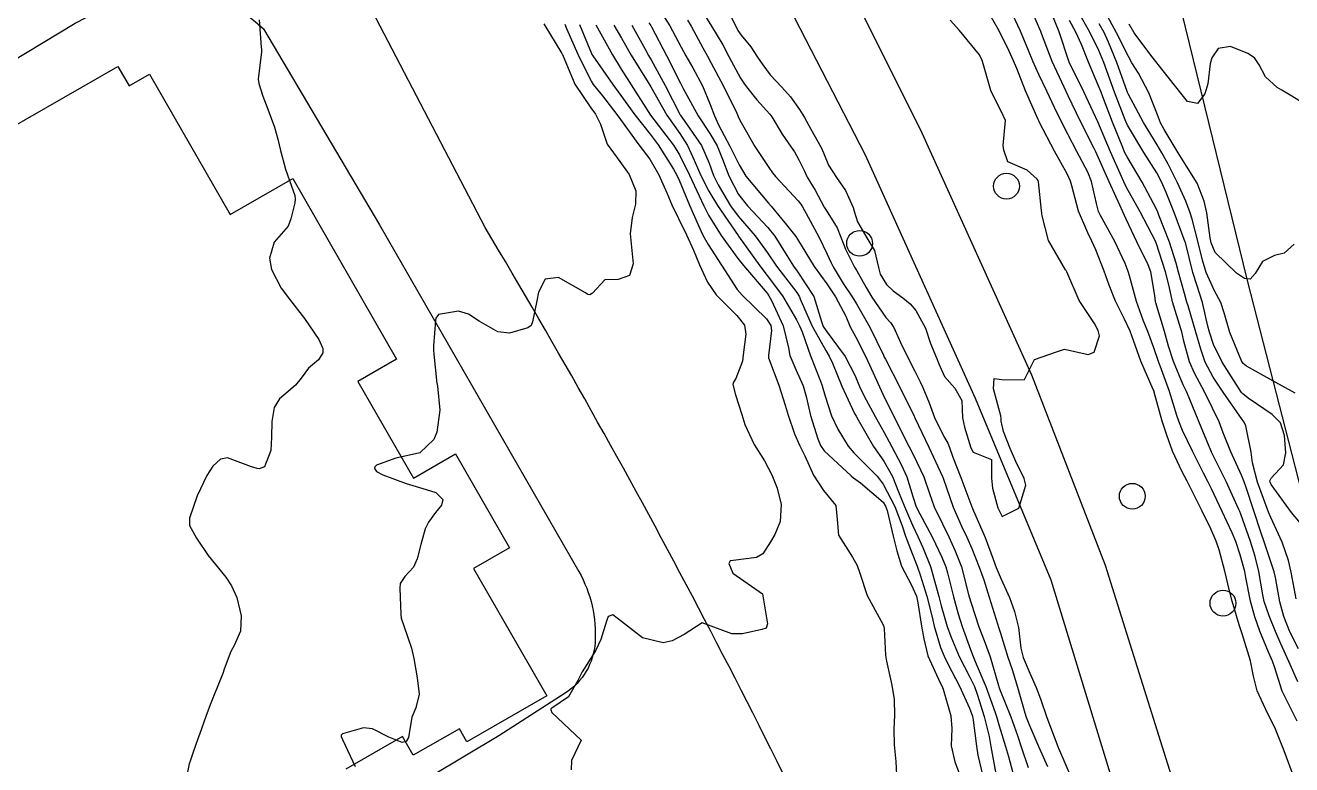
# Model space of a CAD drawing. Header units: metres. Extents: x 286371 to 293043, y 7462578 to 7466404.
# Drawn here: x 289987.9 to 290072.8, y 7464200.6 to 7464250.2 of the extents above; entities that cross this region are included whole.
import ezdxf

# ---------------------------------------------------------------- set-up
doc = ezdxf.new("R2010")
doc.units = ezdxf.units.M
doc.header["$MEASUREMENT"] = 0
for name, color, linetype in [('Curvas de Nivel 1m', 11, 'Continuous'), ('Curvas de Nivel 5m', 15, 'Continuous'), ('Edificações', 30, 'Continuous'), ('Linha Férrea', 20, 'Continuous'), ('Postes', 20, 'Continuous'), ('Vias primárias', 230, 'Continuous')]:
    doc.layers.add(name, color=color, linetype=linetype)

msp = doc.modelspace()

# ---------------------------------------------------------------- linework, layer by layer
at = {"layer": 'Curvas de Nivel 1m', "flags": 128}
for points, elevation in [([(290033.164, 7464251.391), (290033.904, 7464250.169), (290034.666, 7464248.91), (290035.084, 7464248.126), (290035.853, 7464246.684), (290036.079, 7464246.341), (290036.255, 7464246.106), (290036.958, 7464245.219), (290037.817, 7464244.261), (290037.902, 7464244.169), (290037.959, 7464244.082), (290038.65, 7464242.92), (290039.253, 7464242.055), (290039.471, 7464241.742), (290039.771, 7464241.207), (290040.14, 7464240.427), (290040.338, 7464240.043), (290040.864, 7464239.155), (290041.478, 7464238.028), (290041.718, 7464237.633), (290042.336, 7464236.644), (290042.587, 7464236.007), (290042.893, 7464235.211), (290043.512, 7464233.997), (290043.66, 7464233.741), (290044.295, 7464232.633), (290044.658, 7464231.979), (290045.614, 7464230.619), (290045.926, 7464230.275), (290046.139, 7464229.954), (290046.592, 7464228.942), (290047.076, 7464227.942), (290047.55, 7464227.011), (290047.912, 7464226.299), (290048.087, 7464225.923), (290048.505, 7464224.901), (290048.866, 7464223.914), (290049.485, 7464222.641), (290049.764, 7464222.184), (290049.883, 7464221.898), (290050.098, 7464221.261), (290050.634, 7464219.887), (290051.37, 7464217.919), (290051.389, 7464217.875), (290051.413, 7464217.817), (290052.264, 7464215.861), (290052.807, 7464214.408), (290053.012, 7464213.85), (290053.342, 7464213.069), (290053.889, 7464211.836), (290054.24, 7464210.9), (290054.493, 7464209.826), (290054.658, 7464208.439), (290054.809, 7464207.821), (290055.248, 7464206.763), (290055.692, 7464205.808), (290055.982, 7464205.044), (290056.4, 7464203.797), (290057.126, 7464201.834), (290057.149, 7464201.785), (290057.173, 7464201.728), (290058.02, 7464199.771)], 708), ([(290073.006, 7464199.666), (290072.322, 7464201.547), (290071.729, 7464203.013), (290071.473, 7464203.56), (290071.202, 7464204.072), (290070.506, 7464205.575), (290070.265, 7464206.558), (290070.057, 7464207.582), (290069.487, 7464209.395), (290069.421, 7464209.593), (290069.3, 7464209.995), (290068.828, 7464211.602), (290068.653, 7464212.286), (290068.337, 7464213.61), (290067.955, 7464215.036), (290067.754, 7464215.619), (290067.396, 7464216.436), (290066.812, 7464217.633), (290066.189, 7464218.887), (290065.8, 7464219.649), (290065.454, 7464220.318), (290064.829, 7464221.664), (290064.436, 7464222.724), (290064.134, 7464223.675), (290063.606, 7464225.611), (290063.587, 7464225.684), (290063.536, 7464225.802), (290062.698, 7464227.697), (290062.21, 7464229.08), (290061.982, 7464229.709), (290061.606, 7464230.516), (290061.001, 7464231.724), (290060.577, 7464232.794), (290060.249, 7464233.736), (290059.682, 7464235.155), (290059.422, 7464235.749), (290059.154, 7464236.301), (290058.532, 7464237.762), (290058.073, 7464239.446), (290057.985, 7464239.771), (290057.761, 7464240.255), (290056.907, 7464241.788), (290055.91, 7464243.706), (290055.862, 7464243.804), (290055.815, 7464243.896), (290054.975, 7464245.817), (290054.377, 7464247.316), (290054.169, 7464247.83), (290053.884, 7464248.48), (290053.195, 7464249.845), (290052.189, 7464251.602)], 708), ([(290073.194, 7464203.534), (290072.185, 7464205.55), (290071.685, 7464207.121), (290071.534, 7464207.56), (290071.266, 7464208.168), (290070.679, 7464209.574), (290070.352, 7464210.535), (290070.065, 7464211.583), (290069.746, 7464213.19), (290069.67, 7464213.59), (290069.371, 7464214.701), (290069.063, 7464215.599), (290068.817, 7464216.179), (290068.154, 7464217.613), (290067.437, 7464219.129), (290067.186, 7464219.628), (290066.897, 7464220.188), (290066.158, 7464221.644), (290065.495, 7464223.035), (290065.248, 7464223.658), (290065.124, 7464224.046), (290064.629, 7464225.668), (290064.096, 7464227.136), (290063.892, 7464227.68), (290063.578, 7464228.587), (290063.162, 7464229.691), (290062.865, 7464230.436), (290062.41, 7464231.703), (290061.941, 7464233.419), (290061.858, 7464233.711), (290061.662, 7464234.233), (290060.959, 7464235.725), (290060.002, 7464237.456), (290059.87, 7464237.742), (290059.732, 7464238.279), (290059.402, 7464239.75), (290059.153, 7464240.364), (290058.419, 7464241.765), (290057.801, 7464242.919), (290057.353, 7464243.781), (290056.905, 7464244.712), (290056.398, 7464245.796), (290055.861, 7464246.926), (290055.464, 7464247.811), (290055.172, 7464248.528), (290054.642, 7464249.823), (290053.927, 7464251.345)], 709), ([(290003.579, 7464250.599), (290003.726, 7464248.757), (290003.744, 7464248.597), (290003.739, 7464248.454), (290003.526, 7464246.601), (290003.564, 7464246.314), (290003.837, 7464245.476), (290004.176, 7464244.589), (290004.618, 7464243.4), (290004.831, 7464242.584), (290005.021, 7464241.818), (290005.358, 7464240.581), (290005.747, 7464239.425), (290005.977, 7464238.809), (290006.007, 7464238.569), (290005.979, 7464238.321), (290005.707, 7464237.23), (290005.523, 7464236.751), (290005.385, 7464236.579), (290004.603, 7464235.673), (290004.269, 7464234.595), (290004.408, 7464233.838), (290005.064, 7464232.583), (290005.623, 7464231.862), (290006.629, 7464230.559), (290007.583, 7464229.145), (290007.85, 7464228.54), (290007.858, 7464228.252), (290007.563, 7464227.783), (290006.887, 7464227.222), (290006.395, 7464226.562), (290006.019, 7464226.085), (290005.53, 7464225.659), (290004.947, 7464225.158), (290004.6, 7464224.588), (290004.443, 7464223.648), (290004.403, 7464222.591), (290004.37, 7464221.692), (290003.948, 7464220.597), (290003.579, 7464220.475), (290003.452, 7464220.481), (290003.065, 7464220.61), (290001.462, 7464221.197), (290000.987, 7464221.116), (290000.474, 7464220.649), (290000.076, 7464220.023), (289999.424, 7464218.664), (289998.912, 7464217.161), (289998.925, 7464216.671), (289999.382, 7464215.828), (290000.175, 7464214.652), (290001.342, 7464213.194), (290001.739, 7464212.628), (290002.099, 7464211.846), (290002.37, 7464210.618), (290002.332, 7464209.575), (290001.901, 7464208.625), (290001.679, 7464208.218), (290001.25, 7464207.036), (290001.147, 7464206.734), (290001.107, 7464206.636), (290000.559, 7464205.309), (290000.292, 7464204.648), (290000.003, 7464203.851), (289999.585, 7464202.658), (289999.48, 7464202.36), (289999.166, 7464201.452), (289998.961, 7464200.863), (289998.903, 7464200.668), (289998.61, 7464199.195)], 718), ([(290032.304, 7464250.561), (290032.541, 7464250.165), (290033.334, 7464248.701), (290033.636, 7464248.148), (290033.868, 7464247.728), (290034.725, 7464246.131), (290035.615, 7464244.319), (290035.702, 7464244.116), (290035.81, 7464243.852), (290036.815, 7464242.099), (290037.763, 7464240.695), (290038.011, 7464240.332), (290038.211, 7464240.078), (290039.73, 7464238.457), (290039.905, 7464238.229), (290040.01, 7464238.05), (290040.405, 7464237.353), (290041.118, 7464236.033), (290041.677, 7464234.865), (290041.928, 7464234.279), (290042.065, 7464234.018), (290042.754, 7464232.902), (290043.336, 7464231.999), (290043.627, 7464231.54), (290044.537, 7464229.98), (290045.44, 7464228.103), (290045.501, 7464227.966), (290045.571, 7464227.822), (290046.535, 7464225.949), (290047.505, 7464223.993), (290047.522, 7464223.952), (290047.531, 7464223.934), (290047.55, 7464223.887), (290048.484, 7464221.919), (290049.399, 7464219.951), (290049.417, 7464219.905), (290049.443, 7464219.833), (290050.112, 7464217.894), (290050.691, 7464216.589), (290051.039, 7464215.88), (290051.373, 7464215.122), (290051.873, 7464213.867), (290052.173, 7464213.03), (290052.534, 7464211.856), (290053.081, 7464210.064), (290053.152, 7464209.847), (290053.288, 7464209.441), (290053.795, 7464207.836), (290054.067, 7464207.018), (290054.427, 7464205.827), (290054.923, 7464204.104), (290055.023, 7464203.817), (290055.197, 7464203.367), (290055.87, 7464201.804), (290056.445, 7464200.504)], 709), ([(290035.021, 7464251.223), (290035.575, 7464250.111), (290035.677, 7464249.885), (290035.896, 7464249.552), (290036.557, 7464248.774), (290036.999, 7464248.092), (290037.347, 7464247.565), (290037.857, 7464246.907), (290038.622, 7464246.063), (290039.201, 7464245.424), (290039.822, 7464244.579), (290040.159, 7464244.039), (290040.578, 7464243.257), (290041.257, 7464242.022), (290041.424, 7464241.667), (290041.766, 7464240.831), (290042.292, 7464240.006), (290042.892, 7464239.152), (290043.41, 7464237.991), (290043.485, 7464237.753), (290043.71, 7464237.044), (290044.326, 7464235.975), (290044.834, 7464235.124), (290045.106, 7464233.966), (290045.23, 7464233.536), (290045.647, 7464232.826), (290046.099, 7464232.413), (290046.748, 7464231.942), (290047.227, 7464231.532), (290047.621, 7464231.08), (290048.27, 7464229.914), (290048.608, 7464228.884), (290048.997, 7464227.906), (290049.164, 7464227.508), (290049.546, 7464226.659), (290050.234, 7464225.884), (290050.698, 7464225.057), (290050.742, 7464223.88), (290050.886, 7464223.268), (290051.308, 7464221.877), (290051.47, 7464221.588), (290052.698, 7464221.085), (290052.692, 7464219.849), (290052.76, 7464219.174), (290053.103, 7464217.849), (290053.406, 7464217.28), (290054.518, 7464217.822), (290054.993, 7464219.369), (290054.875, 7464219.813), (290054.326, 7464220.957), (290053.949, 7464221.827), (290053.491, 7464222.977), (290053.335, 7464223.672), (290053.334, 7464223.837), (290053.318, 7464224.026), (290052.819, 7464225.845), (290052.866, 7464226.523), (290053.543, 7464226.445), (290054.893, 7464226.465), (290055.564, 7464227.804), (290057.043, 7464228.311), (290057.575, 7464228.508), (290059.173, 7464228.148), (290059.572, 7464228.3), (290059.936, 7464229.392), (290059.842, 7464229.741), (290059.601, 7464230.21), (290058.575, 7464231.76), (290057.731, 7464233.695), (290057.692, 7464233.774), (290057.655, 7464233.829), (290056.505, 7464235.792), (290056.083, 7464237.435), (290056.042, 7464237.8), (290055.843, 7464239.713), (290055.819, 7464239.803), (290055.756, 7464239.906), (290055.07, 7464240.51), (290053.773, 7464241.066), (290053.507, 7464241.839), (290053.477, 7464242.151), (290053.628, 7464243.837), (290053.477, 7464244.182), (290052.654, 7464245.852), (290052.154, 7464247.576), (290052.066, 7464247.862), (290051.88, 7464248.244), (290050.551, 7464249.885), (290049.914, 7464250.569)], 707), ([(290073.271, 7464208.393), (290072.683, 7464209.544), (290072.286, 7464210.573), (290072.029, 7464211.554), (290071.722, 7464213.185), (290071.631, 7464213.56), (290071.366, 7464214.363), (290070.965, 7464215.571), (290070.758, 7464216.21), (290070.306, 7464217.581), (290069.747, 7464219.282), (290069.638, 7464219.592), (290069.451, 7464220.053), (290068.736, 7464221.606), (290068.228, 7464222.878), (290067.948, 7464223.618), (290067.518, 7464224.541), (290066.974, 7464225.633), (290066.303, 7464226.893), (290065.965, 7464227.648), (290065.585, 7464229.029), (290065.451, 7464229.657), (290065.383, 7464229.872), (290064.826, 7464231.666), (290064.596, 7464232.714), (290064.357, 7464233.674), (290063.727, 7464235.641), (290063.711, 7464235.684), (290063.685, 7464235.745), (290062.654, 7464237.7), (290061.749, 7464239.347), (290061.56, 7464239.717), (290061.395, 7464240.084), (290060.673, 7464241.731), (290059.814, 7464243.744), (290058.875, 7464245.759), (290057.897, 7464247.751), (290057.886, 7464247.774), (290057.875, 7464247.809), (290057.222, 7464249.785), (290056.724, 7464250.99)], 711), ([(290073.108, 7464211.757), (290072.785, 7464213.543), (290072.596, 7464214.315), (290072.184, 7464215.552), (290071.409, 7464217.201), (290071.261, 7464217.567), (290071.177, 7464217.809), (290070.517, 7464219.578), (290070.182, 7464220.865), (290070.1, 7464221.585), (290069.741, 7464223.35), (290069.632, 7464223.593), (290069.507, 7464223.779), (290068.218, 7464225.614), (290067.549, 7464226.622), (290067.008, 7464227.633), (290066.716, 7464228.499), (290066.393, 7464229.642), (290065.865, 7464231.406), (290065.794, 7464231.652), (290065.633, 7464232.227), (290065.231, 7464233.661), (290065.063, 7464234.263), (290064.626, 7464235.67), (290063.913, 7464237.488), (290063.832, 7464237.683), (290063.728, 7464237.93), (290062.793, 7464239.699), (290061.779, 7464241.397), (290061.614, 7464241.717), (290061.484, 7464242.024), (290060.793, 7464243.73), (290060.154, 7464245.425), (290060.038, 7464245.742), (290059.851, 7464246.212), (290059.19, 7464247.755), (290058.723, 7464248.931), (290058.339, 7464249.768), (290057.916, 7464250.538)], 712), ([(290073.403, 7464216.825), (290072.805, 7464217.544), (290071.442, 7464219.415), (290071.368, 7464219.566), (290071.352, 7464219.659), (290071.448, 7464219.846), (290072.267, 7464220.747), (290072.423, 7464221.55), (290072.336, 7464222.707), (290072.077, 7464223.556), (290071.512, 7464224.107), (290069.908, 7464225.209), (290069.533, 7464225.495), (290069.449, 7464225.596), (290069.239, 7464225.899), (290068.164, 7464227.615), (290067.582, 7464228.816), (290067.305, 7464229.629), (290067.197, 7464230.034), (290066.831, 7464231.636), (290066.462, 7464232.822), (290066.196, 7464233.646), (290065.696, 7464235.642), (290065.684, 7464235.681), (290064.935, 7464237.666), (290064.41, 7464239.006), (290064.117, 7464239.679), (290063.764, 7464240.323), (290062.907, 7464241.698), (290061.811, 7464243.521), (290061.722, 7464243.716), (290061.655, 7464243.879), (290060.946, 7464245.728), (290060.428, 7464247.173), (290060.225, 7464247.739), (290059.886, 7464248.54), (290059.29, 7464249.754), (290058.422, 7464251.272)], 713), ([(290022.678, 7464250.313), (290023.885, 7464248.334), (290023.905, 7464248.294), (290023.92, 7464248.257), (290024.758, 7464246.281), (290025.82, 7464244.685), (290026.128, 7464244.26), (290026.464, 7464243.595), (290026.92, 7464242.247), (290027.767, 7464241.076), (290028.396, 7464240.225), (290028.834, 7464239.122), (290028.824, 7464238.218), (290028.6, 7464237.332), (290028.471, 7464236.223), (290028.552, 7464235.35), (290028.667, 7464234.219), (290028.427, 7464233.448), (290027.648, 7464233.176), (290026.758, 7464233.137), (290025.927, 7464232.26), (290025.761, 7464232.134), (290025.633, 7464232.17), (290025.474, 7464232.267), (290023.649, 7464233.307), (290022.759, 7464233.196), (290022.315, 7464232.314), (290022.201, 7464231.74), (290021.915, 7464230.32), (290021.827, 7464230.095), (290021.598, 7464229.925), (290020.371, 7464229.565), (290019.594, 7464229.665), (290018.329, 7464230.374), (290017.611, 7464230.834), (290016.961, 7464231.047), (290015.61, 7464230.825), (290015.439, 7464230.584), (290015.402, 7464230.417), (290015.285, 7464228.712), (290015.285, 7464228.419), (290015.303, 7464228.153), (290015.469, 7464226.416), (290015.474, 7464226.347), (290015.538, 7464226.019), (290015.691, 7464224.412), (290015.492, 7464222.926), (290015.295, 7464222.427), (290014.368, 7464221.543), (290013.467, 7464221.341), (290012.75, 7464221.18), (290011.458, 7464220.717), (290011.331, 7464220.612), (290011.318, 7464220.486), (290011.451, 7464220.283), (290011.867, 7464220.059), (290013.44, 7464219.49), (290014.794, 7464219.074), (290015.431, 7464218.878), (290015.896, 7464218.417), (290015.803, 7464218.034), (290015.411, 7464217.545), (290014.937, 7464216.896), (290014.718, 7464216.435), (290014.424, 7464215.393), (290014.188, 7464214.442), (290013.929, 7464213.872), (290013.346, 7464213.245), (290013.031, 7464212.766), (290013.008, 7464212.459), (290013.076, 7464210.69), (290013.115, 7464210.457), (290013.296, 7464209.928), (290013.798, 7464208.447), (290013.964, 7464207.74), (290014.177, 7464206.44), (290014.306, 7464205.35), (290014.084, 7464204.441), (290013.83, 7464203.81), (290013.593, 7464202.448), (290013.442, 7464202.178), (290013.169, 7464202.103), (290012.281, 7464202.468), (290011.182, 7464203.038), (290010.587, 7464203.09), (290009.177, 7464202.681), (290009.091, 7464202.6), (290009.087, 7464202.516), (290009.171, 7464202.322), (290010.028, 7464200.501)], 717), ([(290024.07, 7464250.292), (290024.19, 7464250.009), (290024.949, 7464248.278), (290025.847, 7464246.475), (290025.985, 7464246.262), (290026.604, 7464245.481), (290027.566, 7464244.238), (290027.809, 7464243.901), (290029.053, 7464242.215), (290029.77, 7464241.239), (290030.391, 7464240.195), (290030.931, 7464238.992), (290031.264, 7464238.181), (290031.71, 7464237.27), (290032.249, 7464236.166), (290032.706, 7464235.132), (290033.109, 7464234.153), (290033.647, 7464232.984), (290034.237, 7464232.135), (290035.614, 7464230.759), (290036.135, 7464230.106), (290036.206, 7464229.494), (290036.031, 7464228.108), (290035.987, 7464227.689), (290035.55, 7464226.529), (290035.381, 7464226.282), (290035.335, 7464226.118), (290035.534, 7464225.427), (290035.953, 7464224.108), (290036.157, 7464223.452), (290036.786, 7464222.095), (290037.463, 7464221.014), (290037.967, 7464220.077), (290038.319, 7464219.183), (290038.585, 7464218.067), (290038.525, 7464216.939), (290038.155, 7464216.073), (290037.879, 7464215.574), (290037.364, 7464214.776), (290036.934, 7464214.517), (290035.357, 7464214.33), (290035.171, 7464214.303), (290035.084, 7464214.118), (290035.344, 7464213.475), (290037.324, 7464212.084), (290037.659, 7464210.079), (290037.587, 7464209.783), (290037.288, 7464209.701), (290035.985, 7464209.403), (290035.283, 7464209.403), (290033.294, 7464210.144), (290032.083, 7464209.361), (290031.275, 7464208.924), (290030.671, 7464208.786), (290029.278, 7464209.137), (290027.871, 7464210.226), (290027.301, 7464210.68), (290026.979, 7464210.559), (290026.864, 7464210.241), (290026.498, 7464209.024), (290026.132, 7464208.251), (290025.243, 7464206.858), (290024.951, 7464206.279), (290024.335, 7464205.17), (290023.206, 7464204.418), (290023.149, 7464204.361), (290023.136, 7464204.305), (290023.201, 7464204.118), (290025.174, 7464202.274), (290024.531, 7464200.906), (290024.516, 7464200.284)], 716), ([(290026.158, 7464250.261), (290026.497, 7464249.661), (290027.278, 7464248.243), (290027.86, 7464247.287), (290028.538, 7464246.224), (290029.814, 7464244.204), (290031.369, 7464242.181), (290031.774, 7464241.527), (290032.439, 7464240.164), (290033.099, 7464238.788), (290033.387, 7464238.15), (290033.714, 7464237.495), (290034.561, 7464236.131), (290035.671, 7464234.584), (290036.051, 7464234.109), (290037.637, 7464232.248), (290037.759, 7464232.083), (290037.949, 7464231.76), (290038.721, 7464230.068), (290039.068, 7464228.576), (290039.161, 7464228.061), (290039.56, 7464227.125), (290040.053, 7464226.047), (290040.262, 7464225.311), (290040.556, 7464224.039), (290041.034, 7464222.48), (290041.216, 7464222.028), (290041.469, 7464221.674), (290043.283, 7464219.997), (290043.442, 7464219.867), (290043.902, 7464219.523), (290045.418, 7464218.235), (290045.591, 7464217.962), (290045.686, 7464217.684), (290046.103, 7464215.954), (290046.346, 7464214.973), (290046.655, 7464213.945), (290047.335, 7464212.669), (290047.656, 7464211.929), (290047.758, 7464211.487), (290047.994, 7464209.924), (290048.143, 7464209.06), (290048.428, 7464207.917), (290049.237, 7464206.124), (290049.35, 7464205.903), (290049.441, 7464205.692), (290049.954, 7464203.893), (290050.031, 7464203.053), (290049.975, 7464201.892), (290050.232, 7464200.814), (290050.583, 7464199.883)], 714), ([(290027.367, 7464250.243), (290027.891, 7464249.359), (290028.534, 7464248.225), (290029.67, 7464246.384), (290029.782, 7464246.205), (290029.842, 7464246.1), (290030.93, 7464244.188), (290031.796, 7464242.961), (290032.316, 7464242.166), (290032.762, 7464241.167), (290033.201, 7464240.153), (290033.738, 7464239.104), (290034.322, 7464238.135), (290035.694, 7464236.127), (290035.73, 7464236.077), (290037.15, 7464234.092), (290037.655, 7464233.448), (290038.68, 7464232.069), (290039.61, 7464230.46), (290039.814, 7464230.051), (290039.986, 7464229.661), (290040.544, 7464228.04), (290041.224, 7464226.354), (290041.342, 7464226.027), (290041.53, 7464225.339), (290041.953, 7464224.018), (290042.382, 7464223.12), (290043.081, 7464222), (290043.467, 7464221.546), (290045.025, 7464219.971), (290045.436, 7464219.431), (290046.197, 7464217.953), (290046.697, 7464216.642), (290046.92, 7464215.941), (290047.367, 7464214.779), (290047.705, 7464213.929), (290047.903, 7464213.369), (290048.363, 7464211.919), (290048.709, 7464210.507), (290048.841, 7464209.911), (290049.273, 7464208.477), (290049.509, 7464207.901), (290049.766, 7464207.387), (290050.535, 7464205.885), (290051.212, 7464204.418), (290051.406, 7464203.871), (290051.464, 7464203.606), (290051.675, 7464201.867), (290051.762, 7464201.269), (290052.102, 7464199.86)], 713), ([(290028.573, 7464250.224), (290029.462, 7464248.629), (290029.696, 7464248.207), (290029.869, 7464247.9), (290030.816, 7464246.19), (290031.815, 7464244.215), (290031.838, 7464244.174), (290031.919, 7464244.066), (290033.242, 7464242.153), (290033.767, 7464240.985), (290034.054, 7464240.14), (290034.353, 7464239.527), (290035.192, 7464238.122), (290035.714, 7464237.418), (290036.847, 7464236.097), (290037.677, 7464234.965), (290038.283, 7464234.075), (290039.638, 7464232.298), (290039.792, 7464232.052), (290039.915, 7464231.765), (290040.665, 7464230.039), (290041.58, 7464228.409), (290041.811, 7464228.021), (290042.037, 7464227.548), (290042.653, 7464226.008), (290043.508, 7464224.183), (290043.608, 7464223.993), (290043.74, 7464223.752), (290044.775, 7464221.975), (290045.459, 7464220.994), (290046.049, 7464219.955), (290046.459, 7464218.918), (290046.851, 7464217.943), (290047.395, 7464216.689), (290047.754, 7464215.929), (290048.096, 7464215.2), (290048.589, 7464213.916), (290049.085, 7464212.151), (290049.147, 7464211.907), (290049.315, 7464211.284), (290049.725, 7464209.898), (290049.96, 7464209.218), (290050.527, 7464207.886), (290051.243, 7464206.504), (290051.547, 7464205.87), (290051.735, 7464205.358), (290052.19, 7464203.86), (290052.524, 7464202.515), (290052.648, 7464201.852), (290052.984, 7464200.01)], 712), ([(290029.716, 7464250.399), (290029.848, 7464250.205), (290029.903, 7464250.112), (290030.898, 7464248.189), (290031.847, 7464246.35), (290031.935, 7464246.173), (290032.022, 7464245.991), (290033.023, 7464244.156), (290033.796, 7464242.971), (290034.291, 7464242.137), (290034.658, 7464241.244), (290035.082, 7464240.125), (290035.735, 7464238.87), (290036.326, 7464238.105), (290037.703, 7464236.663), (290038.171, 7464236.077), (290038.956, 7464234.784), (290039.406, 7464234.058), (290039.659, 7464233.723), (290040.787, 7464232.037), (290041.291, 7464230.347), (290041.403, 7464230.027), (290041.599, 7464229.716), (290042.876, 7464228.005), (290043.555, 7464226.702), (290043.848, 7464225.99), (290044.139, 7464225.378), (290044.879, 7464223.974), (290045.488, 7464222.897), (290046.005, 7464221.956), (290046.635, 7464220.768), (290047.008, 7464219.941), (290047.424, 7464218.621), (290047.643, 7464217.931), (290047.88, 7464217.455), (290048.717, 7464215.914), (290049.364, 7464214.55), (290049.622, 7464213.9), (290049.746, 7464213.501), (290050.148, 7464211.892), (290050.458, 7464210.736), (290050.723, 7464209.883), (290051.271, 7464208.353), (290051.451, 7464207.872), (290051.589, 7464207.54), (290052.307, 7464205.858), (290052.933, 7464204.124), (290053.014, 7464203.847), (290053.195, 7464203.219), (290053.634, 7464201.838), (290053.834, 7464201.164), (290054.193, 7464199.829)], 711), ([(290073.06, 7464225.542), (290071.546, 7464226.366), (290069.79, 7464227.362), (290069.563, 7464227.528), (290069.513, 7464227.595), (290069.454, 7464227.708), (290068.675, 7464229.608), (290068.288, 7464230.94), (290068.061, 7464231.618), (290067.636, 7464232.406), (290067.087, 7464233.633), (290066.845, 7464234.458), (290066.543, 7464235.642), (290066.136, 7464237.219), (290066.016, 7464237.65), (290065.729, 7464238.415), (290065.162, 7464239.663), (290064.541, 7464240.904), (290064.116, 7464241.679), (290063.792, 7464242.205), (290062.878, 7464243.698), (290061.843, 7464245.633), (290061.811, 7464245.715), (290061.786, 7464245.774), (290061.094, 7464247.726), (290060.539, 7464249.09), (290060.238, 7464249.739), (290059.913, 7464250.322)], 714), ([(290073.412, 7464245.107), (290072.717, 7464245.547), (290072.164, 7464245.874), (290071.851, 7464246.054), (290071.061, 7464246.769), (290070.628, 7464247.579), (290070.333, 7464248.038), (290069.885, 7464248.339), (290068.712, 7464248.792), (290067.89, 7464248.664), (290067.462, 7464248.049), (290067.356, 7464247.632), (290067.193, 7464246.296), (290067.003, 7464245.637), (290066.492, 7464244.986), (290065.836, 7464245.108), (290065.388, 7464245.661), (290063.873, 7464247.589), (290063.796, 7464247.686), (290063.437, 7464248.135), (290062.245, 7464249.709), (290061.913, 7464250.302)], 716)]:
    msp.add_lwpolyline(points, dxfattribs=dict(at, elevation=elevation))
at = {"layer": 'Curvas de Nivel 5m', "flags": 128}
for points, elevation in [([(290029.941, 7464252.064), (290031.117, 7464250.186), (290031.883, 7464248.757), (290032.193, 7464248.17), (290032.656, 7464247.368), (290033.307, 7464246.153), (290033.826, 7464244.914), (290034.109, 7464244.14), (290034.388, 7464243.553), (290035.137, 7464242.124), (290035.765, 7464240.854), (290036.228, 7464240.107), (290037.727, 7464238.3), (290037.908, 7464238.082), (290038.935, 7464236.837), (290039.577, 7464236.056), (290039.691, 7464235.88), (290040.798, 7464234.037), (290041.647, 7464232.873), (290042.234, 7464232.015), (290042.913, 7464230.706), (290043.222, 7464230), (290043.594, 7464229.308), (290044.272, 7464227.984), (290044.867, 7464226.655), (290045.169, 7464225.97), (290045.523, 7464225.224), (290046.155, 7464223.955), (290046.834, 7464222.594), (290047.176, 7464221.939), (290047.466, 7464221.379), (290048.141, 7464219.924), (290048.529, 7464218.817), (290048.85, 7464217.913), (290049.397, 7464216.77), (290049.838, 7464215.898), (290050.241, 7464215.022), (290050.671, 7464213.885), (290051.155, 7464212.049), (290051.199, 7464211.876), (290051.318, 7464211.453), (290051.847, 7464209.866), (290052.195, 7464208.946), (290052.593, 7464207.855), (290053.152, 7464205.929), (290053.181, 7464205.845), (290053.232, 7464205.712), (290053.975, 7464203.833), (290054.434, 7464202.577), (290054.685, 7464201.822), (290055.153, 7464200.431)], 710), ([(290073.234, 7464206.184), (290072.62, 7464207.544), (290072.097, 7464208.733), (290071.73, 7464209.558), (290071.31, 7464210.602), (290070.979, 7464211.57), (290070.875, 7464212.027), (290070.61, 7464213.576), (290070.369, 7464214.58), (290070.056, 7464215.584), (290069.412, 7464217.429), (290069.342, 7464217.596), (290069.282, 7464217.73), (290068.427, 7464219.61), (290067.473, 7464221.551), (290067.438, 7464221.625), (290067.401, 7464221.7), (290066.585, 7464223.638), (290065.943, 7464225.233), (290065.76, 7464225.651), (290065.541, 7464226.109), (290064.893, 7464227.665), (290064.561, 7464228.688), (290064.291, 7464229.674), (290063.704, 7464231.602), (290063.685, 7464231.684), (290063.63, 7464232.095), (290063.362, 7464233.689), (290063.196, 7464234.157), (290062.443, 7464235.703), (290061.714, 7464237.216), (290061.486, 7464237.718), (290061.302, 7464238.15), (290060.587, 7464239.732), (290059.781, 7464241.542), (290059.685, 7464241.746), (290059.567, 7464241.968), (290058.65, 7464243.762), (290057.84, 7464245.482), (290057.702, 7464245.777), (290057.559, 7464246.068), (290056.757, 7464247.791), (290056.039, 7464249.666), (290055.988, 7464249.803), (290055.907, 7464250.009), (290055.13, 7464251.817)], 710), ([(290072.973, 7464235.545), (290072.303, 7464234.926), (290071.672, 7464234.778), (290070.859, 7464234.384), (290070.37, 7464233.584), (290070.041, 7464233.196), (290069.649, 7464233.235), (290069.12, 7464233.602), (290067.675, 7464234.991), (290067.419, 7464235.628), (290067.357, 7464235.962), (290067.129, 7464237.633), (290066.951, 7464238.415), (290066.476, 7464239.644), (290065.771, 7464240.783), (290065.197, 7464241.663), (290064.259, 7464243.226), (290064.017, 7464243.681), (290063.822, 7464244.22), (290063.24, 7464245.694), (290062.55, 7464247.017), (290062.109, 7464247.711), (290061.88, 7464248.124), (290061.059, 7464249.727), (290060.014, 7464251.662)], 715), ([(290025.054, 7464250.277), (290025.875, 7464248.325), (290025.902, 7464248.264), (290025.965, 7464248.171), (290027.299, 7464246.243), (290027.833, 7464245.503), (290028.781, 7464244.22), (290029.795, 7464242.921), (290030.331, 7464242.196), (290031.37, 7464240.57), (290031.592, 7464240.177), (290031.749, 7464239.83), (290032.433, 7464238.164), (290033.029, 7464236.829), (290033.345, 7464236.15), (290033.685, 7464235.524), (290034.583, 7464234.131), (290035.64, 7464232.498), (290035.968, 7464232.109), (290037.611, 7464230.527), (290037.883, 7464230.08), (290037.939, 7464229.739), (290037.728, 7464228.082), (290037.742, 7464227.912), (290038.437, 7464226.071), (290038.851, 7464224.738), (290039.057, 7464224.061), (290039.489, 7464222.819), (290039.821, 7464222.049), (290040.167, 7464221.341), (290040.763, 7464220.035), (290041.429, 7464219.016), (290042.25, 7464218.012), (290042.337, 7464217.074), (290042.428, 7464216.009), (290043.362, 7464214.533), (290043.687, 7464213.989), (290043.868, 7464213.465), (290044.351, 7464211.979), (290045.298, 7464210.249), (290045.451, 7464209.962), (290045.5, 7464209.752), (290045.589, 7464207.96), (290045.643, 7464207.574), (290046.008, 7464205.953), (290046.166, 7464205.004), (290046.196, 7464203.95), (290046.137, 7464203.003), (290046.169, 7464201.95), (290046.266, 7464200.839), (290046.317, 7464199.947)], 715)]:
    msp.add_lwpolyline(points, dxfattribs=dict(at, elevation=elevation))
at = {"layer": 'Edificações'}
msp.add_lwpolyline([(289981.867, 7464240.429), (289994.12, 7464247.467), (289994.872, 7464246.158), (289996.237, 7464246.942), (290001.641, 7464237.534), (290005.842, 7464239.947), (290012.804, 7464227.828), (290010.198, 7464226.331), (290013.924, 7464219.846), (290016.745, 7464221.467), (290020.361, 7464215.173), (290017.953, 7464213.79), (290022.867, 7464205.234), (290017.513, 7464202.158), (290017.012, 7464203.031), (290013.917, 7464201.253), (290013.195, 7464202.509), (290009.398, 7464200.328)], dxfattribs=at)
at = {"layer": 'Linha Férrea'}
for points in [[(290008.61, 7464310.117), (290020.298, 7464291.951), (290032.179, 7464272.423), (290039.781, 7464259.502), (290047.913, 7464243.253), (290055.372, 7464226.768), (290060.321, 7464214.011), (290071.176, 7464179.362), (290074.643, 7464165.722)], [(290076.148, 7464129.827), (290070.219, 7464165.014), (290067.223, 7464178.561), (290056.689, 7464212.994), (290051.618, 7464225.192), (290044.238, 7464241.503), (290035.857, 7464257.798), (290028.686, 7464270.333), (290016.848, 7464289.792), (290005.187, 7464307.915)]]:
    msp.add_lwpolyline(points, dxfattribs=at)
at = {"layer": 'Postes'}
for centre in [(290053.693, 7464239.431), (290043.846, 7464235.596), (290062.129, 7464218.629), (290068.209, 7464211.455)]:
    msp.add_circle(centre, 0.866, dxfattribs=at)
at = {"layer": 'Vias primárias'}
for points in [[(290013.527, 7464263.076), (290044.242, 7464281.249), (290047.884, 7464283.403, -0.207853), (290050.42, 7464283.721, -0.165764), (290055.416, 7464280.199, -0.099157), (290056.061, 7464278.796), (290058.16, 7464273.093), (290059.96, 7464268.145), (290064.641, 7464254.319), (290069.83, 7464233.102), (290080.304, 7464192.238), (290087.777, 7464159.614), (290094.717, 7464130.675), (290109.35, 7464076.642), (290121.174, 7464028.504), (290132.381, 7463980.456, -0.171492), (290127.435, 7463935.892, -0.171492)], [(290064.602, 7464015.741), (290059.944, 7464122.846, 0.036464), (290056.696, 7464150.631, 0.06072), (290045.188, 7464186.491, 0.026735), (290018.734, 7464236.655), (290017.1, 7464239.799), (290009.264, 7464254.872)], [(289857.642, 7464172.422), (289868.449, 7464178.757), (289899.681, 7464196.671), (289961.535, 7464232.419), (289991.245, 7464250.356), (289993.509, 7464251.536, -0.325488), (290003.882, 7464249.98), (290011.661, 7464236.848), (290025.02, 7464213.576, -0.145647), (290026.108, 7464208.821, -0.237747), (290024.113, 7464205.425), (290019.664, 7464202.555), (289999.023, 7464190.218), (289977.212, 7464176.868)]]:
    msp.add_lwpolyline(points, format="xyb", dxfattribs=at)

doc.saveas('drawing.dxf')
